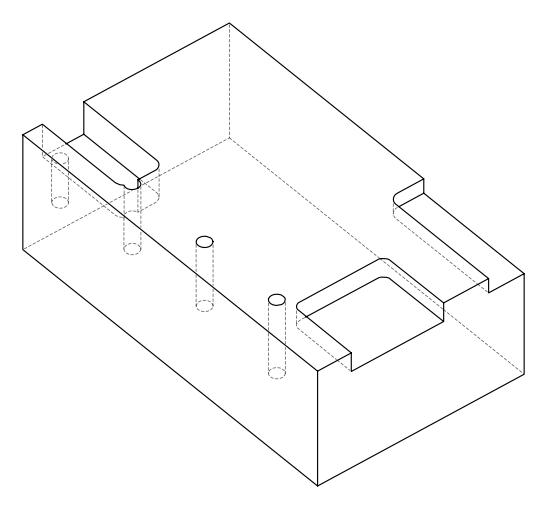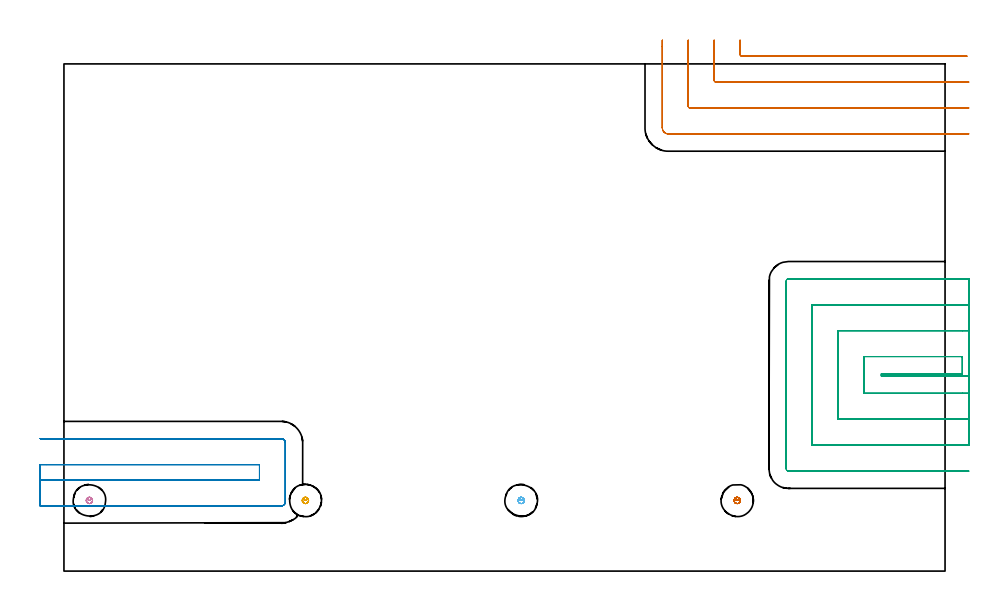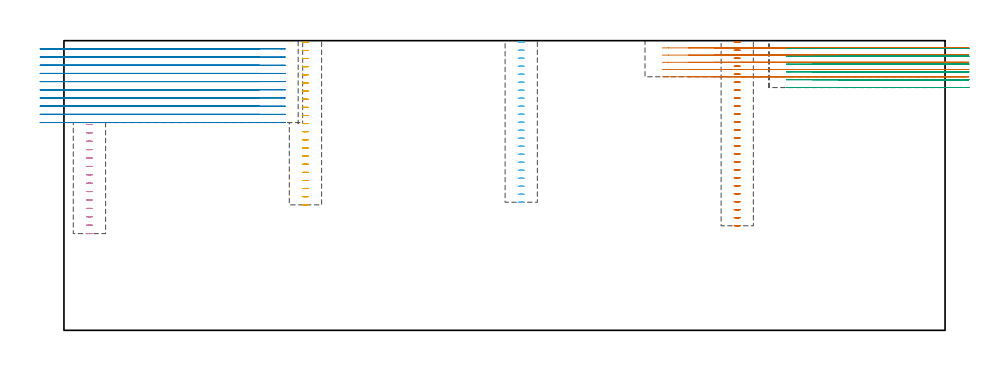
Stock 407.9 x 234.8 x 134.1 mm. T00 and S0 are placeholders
(PLAN: 7 operations, 1 tool changes, 35.4 min)
(1 MILL_CORNER_NOTCH_RECTANGULAR | CORNER_NOTCH_RECTANGULAR | NXT0201_012 | Follow Part, ap 4, ae 75% | 6.5 min | 93302 mm3)
(2 MILL_OPEN_POCKET | POCKET_OPEN | NXT0201_012 | Follow Part, ap 4, ae 75% | 10.36 min | 195681 mm3)
(3 MILL_SLOT | SLOT_PARTIAL_RECTANGULAR | NXT0201_012 | Follow Part, ap 4, ae 75% | 14.06 min | 184975 mm3)
(4 MILL_BLIND_HOLE_FROM_SOLID_MATERIAL | STEP1POCKET | NXT0201_011 | Spiral | 0.79 min | 8964 mm3)
(5 MILL_BLIND_HOLE_FROM_SOLID_MATERIAL_1 | STEP1POCKET_1 | NXT0201_011 | Spiral | 1.17 min | 10827 mm3)
(6 MILL_BLIND_HOLE_FROM_SOLID_MATERIAL_2 | STEP1POCKET_2 | NXT0201_011 | Spiral | 1.16 min | 13020 mm3)
(7 MILL_BLIND_HOLE_FROM_SOLID_MATERIAL_3 | STEP1POCKET_3 | NXT0201_011 | Spiral | 1.33 min | 14948 mm3)
(TOOL NXT0201_012 | ENDMILL 16mm [2P460-1600-NA 1630] | D16 FL38 Z6)
(TOOL NXT0201_011 | ENDMILL 12mm [2P460-1200-NA 1630] | D12 FL38 Z6)
(OP 1 MILL_CORNER_NOTCH_RECTANGULAR)
G17 G21 G94 G90
T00 M6
G54
G17 G0 G90 X313. Y245.8 S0 M3
G43 Z144.1 H1
Z130.76
G94 G1 Y242.8 F250.
Y239.195 F500.
G3 X313.795 Y238.4 R0.8
G1 X415.044
X418.044 F250.
G0 Z144.1
X301. Y245.8
Z130.76
G1 Y242.8
Y227.195 F500.
G3 X301.795 Y226.4 R0.8
G1 X415.9
X418.9 F250.
G0 Z144.1
X289. Y245.8
Z130.76
G1 Y242.8
Y215.196 F500.
G3 X289.796 Y214.4 R0.8
G1 X415.9
X418.9 F250.
G0 Z144.1
X277. Y245.8
Z130.76
G1 Y242.8
Y205.2 F500.
G3 X279.8 Y202.4 R2.8
G1 X415.9
X418.9 F250.
G0 Z144.1
X313. Y245.8
Z127.42
G1 Y242.8
Y239.195 F500.
G3 X313.795 Y238.4 R0.8
G1 X415.044
X418.044 F250.
G0 Z144.1
X301. Y245.8
Z127.42
G1 Y242.8
Y227.195 F500.
G3 X301.795 Y226.4 R0.8
G1 X415.9
X418.9 F250.
G0 Z144.1
X289. Y245.8
Z127.42
G1 Y242.8
Y215.196 F500.
G3 X289.796 Y214.4 R0.8
G1 X415.9
X418.9 F250.
G0 Z144.1
X277. Y245.8
Z127.42
G1 Y242.8
Y205.2 F500.
G3 X279.8 Y202.4 R2.8
G1 X415.9
X418.9 F250.
G0 Z144.1
X313. Y245.8
Z124.08
G1 Y242.8
Y239.195 F500.
G3 X313.795 Y238.4 R0.8
G1 X415.044
X418.044 F250.
G0 Z144.1
X301. Y245.8
Z124.08
G1 Y242.8
Y227.195 F500.
G3 X301.795 Y226.4 R0.8
G1 X415.9
X418.9 F250.
G0 Z144.1
X289. Y245.8
Z124.08
G1 Y242.8
Y215.196 F500.
G3 X289.796 Y214.4 R0.8
G1 X415.9
X418.9 F250.
G0 Z144.1
X277. Y245.8
Z124.08
G1 Y242.8
Y205.2 F500.
G3 X279.8 Y202.4 R2.8
G1 X415.9
X418.9 F250.
G0 Z144.1
X313. Y245.8
Z120.74
G1 Y242.8
Y239.195 F500.
G3 X313.795 Y238.4 R0.8
G1 X415.044
X418.044 F250.
G0 Z144.1
X301. Y245.8
Z120.74
G1 Y242.8
Y227.195 F500.
G3 X301.795 Y226.4 R0.8
G1 X415.9
X418.9 F250.
G0 Z144.1
X289. Y245.8
Z120.74
G1 Y242.8
Y215.196 F500.
G3 X289.796 Y214.4 R0.8
G1 X415.9
X418.9 F250.
G0 Z144.1
X277. Y245.8
Z120.74
G1 Y242.8
Y205.2 F500.
G3 X279.8 Y202.4 R2.8
G1 X415.9
X418.9 F250.
G0 Z144.1
X313. Y245.8
Z117.4
G1 Y242.8
Y239.195 F500.
G3 X313.795 Y238.4 R0.8
G1 X415.044
X418.044 F250.
G0 Z144.1
X301. Y245.8
Z117.4
G1 Y242.8
Y227.195 F500.
G3 X301.795 Y226.4 R0.8
G1 X415.9
X418.9 F250.
G0 Z144.1
X289. Y245.8
Z117.4
G1 Y242.8
Y215.196 F500.
G3 X289.796 Y214.4 R0.8
G1 X415.9
X418.9 F250.
G0 Z144.1
X277. Y245.8
Z117.4
G1 Y242.8
Y205.2 F500.
G3 X279.8 Y202.4 R2.8
G1 X415.9
X418.9 F250.
G0 Z144.1
M5
M2
(OP 2 MILL_OPEN_POCKET)
G17 G21 G94 G90
T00 M6
G54
G17 G0 G90 X-11. Y42.2 S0 M3
G43 Z144.1 H1
Z130.31
G94 G1 X-8. F250.
X90.5 F500.
Y49.3
X-8.
X-11. F250.
Y30.2
X-8.
X100.6 F500.
G3 X102.104 Y30.939 R1.9
G1 X102.5 Y31.452
Y59.4
G3 X100.6 Y61.3 R1.9
G1 X-8.
X-11. F250.
G0 Y42.2 Z126.52
G1 X-8.
X90.5 F500.
Y49.3
X-8.
X-11. F250.
Y30.2
X-8.
X100.6 F500.
G3 X102.104 Y30.939 R1.9
G1 X102.5 Y31.452
Y59.4
G3 X100.6 Y61.3 R1.9
G1 X-8.
X-11. F250.
G0 Y42.2 Z122.73
G1 X-8.
X90.5 F500.
Y49.3
X-8.
X-11. F250.
Y30.2
X-8.
X100.6 F500.
G3 X102.104 Y30.939 R1.9
G1 X102.5 Y31.452
Y59.4
G3 X100.6 Y61.3 R1.9
G1 X-8.
X-11. F250.
G0 Y42.2 Z118.94
G1 X-8.
X90.5 F500.
Y49.3
X-8.
X-11. F250.
Y30.2
X-8.
X100.6 F500.
G3 X102.104 Y30.939 R1.9
G1 X102.5 Y31.452
Y59.4
G3 X100.6 Y61.3 R1.9
G1 X-8.
X-11. F250.
G0 Y42.2 Z115.15
G1 X-8.
X90.5 F500.
Y49.3
X-8.
X-11. F250.
Y30.2
X-8.
X100.6 F500.
G3 X102.104 Y30.939 R1.9
G1 X102.5 Y31.452
Y59.4
G3 X100.6 Y61.3 R1.9
G1 X-8.
X-11. F250.
G0 Y42.2 Z111.36
G1 X-8.
X90.5 F500.
Y49.3
X-8.
X-11. F250.
Y30.2
X-8.
X100.6 F500.
G3 X102.104 Y30.939 R1.9
G1 X102.5 Y31.452
Y59.4
G3 X100.6 Y61.3 R1.9
G1 X-8.
X-11. F250.
G0 Y42.2 Z107.57
G1 X-8.
X90.5 F500.
Y49.3
X-8.
X-11. F250.
Y30.2
X-8.
X100.6 F500.
G3 X102.104 Y30.939 R1.9
G1 X102.5 Y31.452
Y59.4
G3 X100.6 Y61.3 R1.9
G1 X-8.
X-11. F250.
G0 Y42.2 Z103.78
G1 X-8.
X90.5 F500.
Y49.3
X-8.
X-11. F250.
Y30.2
X-8.
X100.6 F500.
G3 X102.104 Y30.939 R1.9
G1 X102.5 Y31.452
Y59.4
G3 X100.6 Y61.3 R1.9
G1 X-8.
X-11. F250.
G0 Y42.2 Z99.99
G1 X-8.
X90.5 F500.
Y49.3
X-8.
X-11. F250.
Y30.2
X-8.
X100.6 F500.
G3 X102.104 Y30.939 R1.9
G1 X102.5 Y31.452
Y59.4
G3 X100.6 Y61.3 R1.9
G1 X-8.
X-11. F250.
G0 Y42.2 Z96.2
G1 X-8.
X90.5 F500.
Y49.3
X-8.
X-11. F250.
Y30.2
X-8.
X100.6 F500.
G3 X102.104 Y30.939 R1.9
G1 X102.5 Y31.452
Y59.4
G3 X100.6 Y61.3 R1.9
G1 X-8.
X-11. F250.
G0 Z144.1
M5
M2
(OP 3 MILL_SLOT)
G17 G21 G94 G90
T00 M6
G54
G17 G0 G90 X418.9 Y90.3 S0 M3
G43 Z144.1 H1
Z130.483
G94 G1 X415.9 F250.
X378.4 F500.
Y91.3
X415.9
Y99.3
X370.4
Y82.3
X415.9
X418.9 F250.
Y111.3
X415.9
X358.4 F500.
Y70.3
X415.9
X418.9 F250.
Y123.3
X415.9
X346.4 F500.
Y58.3
X415.9
X418.9 F250.
Y135.3
X415.9
X335.4 F500.
G3 X334.4 Y134.3 R1.
G1 Y47.3
G3 X335.4 Y46.3 R1.
G1 X415.9
X418.9 F250.
G0 Y90.3 Z126.867
G1 X415.9
X378.4 F500.
Y91.3
X415.9
Y99.3
X370.4
Y82.3
X415.9
X418.9 F250.
Y111.3
X415.9
X358.4 F500.
Y70.3
X415.9
X418.9 F250.
Y123.3
X415.9
X346.4 F500.
Y58.3
X415.9
X418.9 F250.
Y135.3
X415.9
X335.4 F500.
G3 X334.4 Y134.3 R1.
G1 Y47.3
G3 X335.4 Y46.3 R1.
G1 X415.9
X418.9 F250.
G0 Y90.3 Z123.25
G1 X415.9
X378.4 F500.
Y91.3
X415.9
Y99.3
X370.4
Y82.3
X415.9
X418.9 F250.
Y111.3
X415.9
X358.4 F500.
Y70.3
X415.9
X418.9 F250.
Y123.3
X415.9
X346.4 F500.
Y58.3
X415.9
X418.9 F250.
Y135.3
X415.9
X335.4 F500.
G3 X334.4 Y134.3 R1.
G1 Y47.3
G3 X335.4 Y46.3 R1.
G1 X415.9
X418.9 F250.
G0 Y90.3 Z119.633
G1 X415.9
X378.4 F500.
Y91.3
X415.9
Y99.3
X370.4
Y82.3
X415.9
X418.9 F250.
Y111.3
X415.9
X358.4 F500.
Y70.3
X415.9
X418.9 F250.
Y123.3
X415.9
X346.4 F500.
Y58.3
X415.9
X418.9 F250.
Y135.3
X415.9
X335.4 F500.
G3 X334.4 Y134.3 R1.
G1 Y47.3
G3 X335.4 Y46.3 R1.
G1 X415.9
X418.9 F250.
G0 Y90.3 Z116.017
G1 X415.9
X378.4 F500.
Y91.3
X415.9
Y99.3
X370.4
Y82.3
X415.9
X418.9 F250.
Y111.3
X415.9
X358.4 F500.
Y70.3
X415.9
X418.9 F250.
Y123.3
X415.9
X346.4 F500.
Y58.3
X415.9
X418.9 F250.
Y135.3
X415.9
X335.4 F500.
G3 X334.4 Y134.3 R1.
G1 Y47.3
G3 X335.4 Y46.3 R1.
G1 X415.9
X418.9 F250.
G0 Y90.3 Z112.4
G1 X415.9
X378.4 F500.
Y91.3
X415.9
Y99.3
X370.4
Y82.3
X415.9
X418.9 F250.
Y111.3
X415.9
X358.4 F500.
Y70.3
X415.9
X418.9 F250.
Y123.3
X415.9
X346.4 F500.
Y58.3
X415.9
X418.9 F250.
Y135.3
X415.9
X335.4 F500.
G3 X334.4 Y134.3 R1.
G1 Y47.3
G3 X335.4 Y46.3 R1.
G1 X415.9
X418.9 F250.
G0 Z144.1
M5
M2
(OP 4 MILL_BLIND_HOLE_FROM_SOLID_MATERIAL)
G17 G21 G94 G90
T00 M6
G54
G17 G0 G90 X11.8 Y32.7 S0 M3
G43 Z144.1 H1
Z95.314
G94 G3 X12.525 Y33.425 R0.725 F250.
X11.8 Y34.15 R0.725
X10.35 Y32.7 R1.45
X11.8 Y34.15 R-1.45
X11.075 Y33.425 R0.725
X11.8 Y32.7 R0.725
G0 Z91.429
G3 X12.525 Y33.425 R0.725
X11.8 Y34.15 R0.725
X10.35 Y32.7 R1.45
X11.8 Y34.15 R-1.45
X11.075 Y33.425 R0.725
X11.8 Y32.7 R0.725
G0 Z87.543
G3 X12.525 Y33.425 R0.725
X11.8 Y34.15 R0.725
X10.35 Y32.7 R1.45
X11.8 Y34.15 R-1.45
X11.075 Y33.425 R0.725
X11.8 Y32.7 R0.725
G0 Z83.657
G3 X12.525 Y33.425 R0.725
X11.8 Y34.15 R0.725
X10.35 Y32.7 R1.45
X11.8 Y34.15 R-1.45
X11.075 Y33.425 R0.725
X11.8 Y32.7 R0.725
G0 Z79.771
G3 X12.525 Y33.425 R0.725
X11.8 Y34.15 R0.725
X10.35 Y32.7 R1.45
X11.8 Y34.15 R-1.45
X11.075 Y33.425 R0.725
X11.8 Y32.7 R0.725
G0 Z75.886
G3 X12.525 Y33.425 R0.725
X11.8 Y34.15 R0.725
X10.35 Y32.7 R1.45
X11.8 Y34.15 R-1.45
X11.075 Y33.425 R0.725
X11.8 Y32.7 R0.725
G0 Z72.
G3 X12.525 Y33.425 R0.725
X11.8 Y34.15 R0.725
X10.35 Y32.7 R1.45
X11.8 Y34.15 R-1.45
X11.075 Y33.425 R0.725
X11.8 Y32.7 R0.725
G0 Z68.114
G3 X12.525 Y33.425 R0.725
X11.8 Y34.15 R0.725
X10.35 Y32.7 R1.45
X11.8 Y34.15 R-1.45
X11.075 Y33.425 R0.725
X11.8 Y32.7 R0.725
G0 Z64.229
G3 X12.525 Y33.425 R0.725
X11.8 Y34.15 R0.725
X10.35 Y32.7 R1.45
X11.8 Y34.15 R-1.45
X11.075 Y33.425 R0.725
X11.8 Y32.7 R0.725
G0 Z60.343
G3 X12.525 Y33.425 R0.725
X11.8 Y34.15 R0.725
X10.35 Y32.7 R1.45
X11.8 Y34.15 R-1.45
X11.075 Y33.425 R0.725
X11.8 Y32.7 R0.725
G0 Z56.457
G3 X12.525 Y33.425 R0.725
X11.8 Y34.15 R0.725
X10.35 Y32.7 R1.45
X11.8 Y34.15 R-1.45
X11.075 Y33.425 R0.725
X11.8 Y32.7 R0.725
G0 Z52.571
G3 X12.525 Y33.425 R0.725
X11.8 Y34.15 R0.725
X10.35 Y32.7 R1.45
X11.8 Y34.15 R-1.45
X11.075 Y33.425 R0.725
X11.8 Y32.7 R0.725
G0 Z48.686
G3 X12.525 Y33.425 R0.725
X11.8 Y34.15 R0.725
X10.35 Y32.7 R1.45
X11.8 Y34.15 R-1.45
X11.075 Y33.425 R0.725
X11.8 Y32.7 R0.725
G0 Z44.8
G3 X12.525 Y33.425 R0.725
X11.8 Y34.15 R0.725
X10.35 Y32.7 R1.45
X11.8 Y34.15 R-1.45
X11.075 Y33.425 R0.725
X11.8 Y32.7 R0.725
G0 Z144.1
M5
M2
(OP 5 MILL_BLIND_HOLE_FROM_SOLID_MATERIAL_1)
G17 G21 G94 G90
T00 M6
G54
G17 G0 G90 X111.8 Y32.7 S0 M3
G43 Z144.1 H1
Z133.338
G94 G3 X112.525 Y33.425 R0.725 F250.
X111.8 Y34.15 R0.725
X110.35 Y32.7 R1.45
X111.8 Y34.15 R-1.45
X111.075 Y33.425 R0.725
X111.8 Y32.7 R0.725
G0 Z129.576
G3 X112.525 Y33.425 R0.725
X111.8 Y34.15 R0.725
X110.35 Y32.7 R1.45
X111.8 Y34.15 R-1.45
X111.075 Y33.425 R0.725
X111.8 Y32.7 R0.725
G0 Z125.814
G3 X112.525 Y33.425 R0.725
X111.8 Y34.15 R0.725
X110.35 Y32.7 R1.45
X111.8 Y34.15 R-1.45
X111.075 Y33.425 R0.725
X111.8 Y32.7 R0.725
G0 Z122.052
G3 X112.525 Y33.425 R0.725
X111.8 Y34.15 R0.725
X110.35 Y32.7 R1.45
X111.8 Y34.15 R-1.45
X111.075 Y33.425 R0.725
X111.8 Y32.7 R0.725
G0 Z118.29
G3 X112.525 Y33.425 R0.725
X111.8 Y34.15 R0.725
X110.35 Y32.7 R1.45
X111.8 Y34.15 R-1.45
X111.075 Y33.425 R0.725
X111.8 Y32.7 R0.725
G0 Z114.529
G3 X112.525 Y33.425 R0.725
X111.8 Y34.15 R0.725
X110.35 Y32.7 R1.45
X111.8 Y34.15 R-1.45
X111.075 Y33.425 R0.725
X111.8 Y32.7 R0.725
G0 Z110.767
G3 X112.525 Y33.425 R0.725
X111.8 Y34.15 R0.725
X110.35 Y32.7 R1.45
X111.8 Y34.15 R-1.45
X111.075 Y33.425 R0.725
X111.8 Y32.7 R0.725
G0 Z107.005
G3 X112.525 Y33.425 R0.725
X111.8 Y34.15 R0.725
X110.35 Y32.7 R1.45
X111.8 Y34.15 R-1.45
X111.075 Y33.425 R0.725
X111.8 Y32.7 R0.725
G0 Z103.243
G3 X112.525 Y33.425 R0.725
X111.8 Y34.15 R0.725
X110.35 Y32.7 R1.45
X111.8 Y34.15 R-1.45
X111.075 Y33.425 R0.725
X111.8 Y32.7 R0.725
G0 Z99.481
G3 X112.525 Y33.425 R0.725
X111.8 Y34.15 R0.725
X110.35 Y32.7 R1.45
X111.8 Y34.15 R-1.45
X111.075 Y33.425 R0.725
X111.8 Y32.7 R0.725
G0 Z95.719
G3 X112.525 Y33.425 R0.725
X111.8 Y34.15 R0.725
X110.35 Y32.7 R1.45
X111.8 Y34.15 R-1.45
X111.075 Y33.425 R0.725
X111.8 Y32.7 R0.725
G0 Z91.957
G3 X112.525 Y33.425 R0.725
X111.8 Y34.15 R0.725
X110.35 Y32.7 R1.45
X111.8 Y34.15 R-1.45
X111.075 Y33.425 R0.725
X111.8 Y32.7 R0.725
G0 Z88.195
G3 X112.525 Y33.425 R0.725
X111.8 Y34.15 R0.725
X110.35 Y32.7 R1.45
X111.8 Y34.15 R-1.45
X111.075 Y33.425 R0.725
X111.8 Y32.7 R0.725
G0 Z84.433
G3 X112.525 Y33.425 R0.725
X111.8 Y34.15 R0.725
X110.35 Y32.7 R1.45
X111.8 Y34.15 R-1.45
X111.075 Y33.425 R0.725
X111.8 Y32.7 R0.725
G0 Z80.671
G3 X112.525 Y33.425 R0.725
X111.8 Y34.15 R0.725
X110.35 Y32.7 R1.45
X111.8 Y34.15 R-1.45
X111.075 Y33.425 R0.725
X111.8 Y32.7 R0.725
G0 Z76.91
G3 X112.525 Y33.425 R0.725
X111.8 Y34.15 R0.725
X110.35 Y32.7 R1.45
X111.8 Y34.15 R-1.45
X111.075 Y33.425 R0.725
X111.8 Y32.7 R0.725
G0 Z73.148
G3 X112.525 Y33.425 R0.725
X111.8 Y34.15 R0.725
X110.35 Y32.7 R1.45
X111.8 Y34.15 R-1.45
X111.075 Y33.425 R0.725
X111.8 Y32.7 R0.725
G0 Z69.386
G3 X112.525 Y33.425 R0.725
X111.8 Y34.15 R0.725
X110.35 Y32.7 R1.45
X111.8 Y34.15 R-1.45
X111.075 Y33.425 R0.725
X111.8 Y32.7 R0.725
G0 Z65.624
G3 X112.525 Y33.425 R0.725
X111.8 Y34.15 R0.725
X110.35 Y32.7 R1.45
X111.8 Y34.15 R-1.45
X111.075 Y33.425 R0.725
X111.8 Y32.7 R0.725
G0 Z61.862
G3 X112.525 Y33.425 R0.725
X111.8 Y34.15 R0.725
X110.35 Y32.7 R1.45
X111.8 Y34.15 R-1.45
X111.075 Y33.425 R0.725
X111.8 Y32.7 R0.725
G0 Z58.1
G3 X112.525 Y33.425 R0.725
X111.8 Y34.15 R0.725
X110.35 Y32.7 R1.45
X111.8 Y34.15 R-1.45
X111.075 Y33.425 R0.725
X111.8 Y32.7 R0.725
G0 Z144.1
M5
M2
(OP 6 MILL_BLIND_HOLE_FROM_SOLID_MATERIAL_2)
G17 G21 G94 G90
T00 M6
G54
G17 G0 G90 X211.7 Y32.7 S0 M3
G43 Z144.1 H1
Z133.395
G94 G3 X212.425 Y33.425 R0.725 F250.
X211.7 Y34.15 R0.725
X210.25 Y32.7 R1.45
X211.7 Y34.15 R-1.45
X210.975 Y33.425 R0.725
X211.7 Y32.7 R0.725
G0 Z129.69
G3 X212.425 Y33.425 R0.725
X211.7 Y34.15 R0.725
X210.25 Y32.7 R1.45
X211.7 Y34.15 R-1.45
X210.975 Y33.425 R0.725
X211.7 Y32.7 R0.725
G0 Z125.986
G3 X212.425 Y33.425 R0.725
X211.7 Y34.15 R0.725
X210.25 Y32.7 R1.45
X211.7 Y34.15 R-1.45
X210.975 Y33.425 R0.725
X211.7 Y32.7 R0.725
G0 Z122.281
G3 X212.425 Y33.425 R0.725
X211.7 Y34.15 R0.725
X210.25 Y32.7 R1.45
X211.7 Y34.15 R-1.45
X210.975 Y33.425 R0.725
X211.7 Y32.7 R0.725
G0 Z118.576
G3 X212.425 Y33.425 R0.725
X211.7 Y34.15 R0.725
X210.25 Y32.7 R1.45
X211.7 Y34.15 R-1.45
X210.975 Y33.425 R0.725
X211.7 Y32.7 R0.725
G0 Z114.871
G3 X212.425 Y33.425 R0.725
X211.7 Y34.15 R0.725
X210.25 Y32.7 R1.45
X211.7 Y34.15 R-1.45
X210.975 Y33.425 R0.725
X211.7 Y32.7 R0.725
G0 Z111.167
G3 X212.425 Y33.425 R0.725
X211.7 Y34.15 R0.725
X210.25 Y32.7 R1.45
X211.7 Y34.15 R-1.45
X210.975 Y33.425 R0.725
X211.7 Y32.7 R0.725
G0 Z107.462
G3 X212.425 Y33.425 R0.725
X211.7 Y34.15 R0.725
X210.25 Y32.7 R1.45
X211.7 Y34.15 R-1.45
X210.975 Y33.425 R0.725
X211.7 Y32.7 R0.725
G0 Z103.757
G3 X212.425 Y33.425 R0.725
X211.7 Y34.15 R0.725
X210.25 Y32.7 R1.45
X211.7 Y34.15 R-1.45
X210.975 Y33.425 R0.725
X211.7 Y32.7 R0.725
G0 Z100.052
G3 X212.425 Y33.425 R0.725
X211.7 Y34.15 R0.725
X210.25 Y32.7 R1.45
X211.7 Y34.15 R-1.45
X210.975 Y33.425 R0.725
X211.7 Y32.7 R0.725
G0 Z96.348
G3 X212.425 Y33.425 R0.725
X211.7 Y34.15 R0.725
X210.25 Y32.7 R1.45
X211.7 Y34.15 R-1.45
X210.975 Y33.425 R0.725
X211.7 Y32.7 R0.725
G0 Z92.643
G3 X212.425 Y33.425 R0.725
X211.7 Y34.15 R0.725
X210.25 Y32.7 R1.45
X211.7 Y34.15 R-1.45
X210.975 Y33.425 R0.725
X211.7 Y32.7 R0.725
G0 Z88.938
G3 X212.425 Y33.425 R0.725
X211.7 Y34.15 R0.725
X210.25 Y32.7 R1.45
X211.7 Y34.15 R-1.45
X210.975 Y33.425 R0.725
X211.7 Y32.7 R0.725
G0 Z85.233
G3 X212.425 Y33.425 R0.725
X211.7 Y34.15 R0.725
X210.25 Y32.7 R1.45
X211.7 Y34.15 R-1.45
X210.975 Y33.425 R0.725
X211.7 Y32.7 R0.725
G0 Z81.529
G3 X212.425 Y33.425 R0.725
X211.7 Y34.15 R0.725
X210.25 Y32.7 R1.45
X211.7 Y34.15 R-1.45
X210.975 Y33.425 R0.725
X211.7 Y32.7 R0.725
G0 Z77.824
G3 X212.425 Y33.425 R0.725
X211.7 Y34.15 R0.725
X210.25 Y32.7 R1.45
X211.7 Y34.15 R-1.45
X210.975 Y33.425 R0.725
X211.7 Y32.7 R0.725
G0 Z74.119
G3 X212.425 Y33.425 R0.725
X211.7 Y34.15 R0.725
X210.25 Y32.7 R1.45
X211.7 Y34.15 R-1.45
X210.975 Y33.425 R0.725
X211.7 Y32.7 R0.725
G0 Z70.414
G3 X212.425 Y33.425 R0.725
X211.7 Y34.15 R0.725
X210.25 Y32.7 R1.45
X211.7 Y34.15 R-1.45
X210.975 Y33.425 R0.725
X211.7 Y32.7 R0.725
G0 Z66.71
G3 X212.425 Y33.425 R0.725
X211.7 Y34.15 R0.725
X210.25 Y32.7 R1.45
X211.7 Y34.15 R-1.45
X210.975 Y33.425 R0.725
X211.7 Y32.7 R0.725
G0 Z63.005
G3 X212.425 Y33.425 R0.725
X211.7 Y34.15 R0.725
X210.25 Y32.7 R1.45
X211.7 Y34.15 R-1.45
X210.975 Y33.425 R0.725
X211.7 Y32.7 R0.725
G0 Z59.3
G3 X212.425 Y33.425 R0.725
X211.7 Y34.15 R0.725
X210.25 Y32.7 R1.45
X211.7 Y34.15 R-1.45
X210.975 Y33.425 R0.725
X211.7 Y32.7 R0.725
G0 Z144.1
M5
M2
(OP 7 MILL_BLIND_HOLE_FROM_SOLID_MATERIAL_3)
G17 G21 G94 G90
T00 M6
G54
G17 G0 G90 X311.7 Y32.7 S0 M3
G43 Z144.1 H1
Z133.404
G94 G3 X312.425 Y33.425 R0.725 F250.
X311.7 Y34.15 R0.725
X310.25 Y32.7 R1.45
X311.7 Y34.15 R-1.45
X310.975 Y33.425 R0.725
X311.7 Y32.7 R0.725
G0 Z129.708
G3 X312.425 Y33.425 R0.725
X311.7 Y34.15 R0.725
X310.25 Y32.7 R1.45
X311.7 Y34.15 R-1.45
X310.975 Y33.425 R0.725
X311.7 Y32.7 R0.725
G0 Z126.013
G3 X312.425 Y33.425 R0.725
X311.7 Y34.15 R0.725
X310.25 Y32.7 R1.45
X311.7 Y34.15 R-1.45
X310.975 Y33.425 R0.725
X311.7 Y32.7 R0.725
G0 Z122.317
G3 X312.425 Y33.425 R0.725
X311.7 Y34.15 R0.725
X310.25 Y32.7 R1.45
X311.7 Y34.15 R-1.45
X310.975 Y33.425 R0.725
X311.7 Y32.7 R0.725
G0 Z118.621
G3 X312.425 Y33.425 R0.725
X311.7 Y34.15 R0.725
X310.25 Y32.7 R1.45
X311.7 Y34.15 R-1.45
X310.975 Y33.425 R0.725
X311.7 Y32.7 R0.725
G0 Z114.925
G3 X312.425 Y33.425 R0.725
X311.7 Y34.15 R0.725
X310.25 Y32.7 R1.45
X311.7 Y34.15 R-1.45
X310.975 Y33.425 R0.725
X311.7 Y32.7 R0.725
G0 Z111.229
G3 X312.425 Y33.425 R0.725
X311.7 Y34.15 R0.725
X310.25 Y32.7 R1.45
X311.7 Y34.15 R-1.45
X310.975 Y33.425 R0.725
X311.7 Y32.7 R0.725
G0 Z107.533
G3 X312.425 Y33.425 R0.725
X311.7 Y34.15 R0.725
X310.25 Y32.7 R1.45
X311.7 Y34.15 R-1.45
X310.975 Y33.425 R0.725
X311.7 Y32.7 R0.725
G0 Z103.838
G3 X312.425 Y33.425 R0.725
X311.7 Y34.15 R0.725
X310.25 Y32.7 R1.45
X311.7 Y34.15 R-1.45
X310.975 Y33.425 R0.725
X311.7 Y32.7 R0.725
G0 Z100.142
G3 X312.425 Y33.425 R0.725
X311.7 Y34.15 R0.725
X310.25 Y32.7 R1.45
X311.7 Y34.15 R-1.45
X310.975 Y33.425 R0.725
X311.7 Y32.7 R0.725
G0 Z96.446
G3 X312.425 Y33.425 R0.725
X311.7 Y34.15 R0.725
X310.25 Y32.7 R1.45
X311.7 Y34.15 R-1.45
X310.975 Y33.425 R0.725
X311.7 Y32.7 R0.725
G0 Z92.75
G3 X312.425 Y33.425 R0.725
X311.7 Y34.15 R0.725
X310.25 Y32.7 R1.45
X311.7 Y34.15 R-1.45
X310.975 Y33.425 R0.725
X311.7 Y32.7 R0.725
G0 Z89.054
G3 X312.425 Y33.425 R0.725
X311.7 Y34.15 R0.725
X310.25 Y32.7 R1.45
X311.7 Y34.15 R-1.45
X310.975 Y33.425 R0.725
X311.7 Y32.7 R0.725
G0 Z85.358
G3 X312.425 Y33.425 R0.725
X311.7 Y34.15 R0.725
X310.25 Y32.7 R1.45
X311.7 Y34.15 R-1.45
X310.975 Y33.425 R0.725
X311.7 Y32.7 R0.725
G0 Z81.663
G3 X312.425 Y33.425 R0.725
X311.7 Y34.15 R0.725
X310.25 Y32.7 R1.45
X311.7 Y34.15 R-1.45
X310.975 Y33.425 R0.725
X311.7 Y32.7 R0.725
G0 Z77.967
G3 X312.425 Y33.425 R0.725
X311.7 Y34.15 R0.725
X310.25 Y32.7 R1.45
X311.7 Y34.15 R-1.45
X310.975 Y33.425 R0.725
X311.7 Y32.7 R0.725
G0 Z74.271
G3 X312.425 Y33.425 R0.725
X311.7 Y34.15 R0.725
X310.25 Y32.7 R1.45
X311.7 Y34.15 R-1.45
X310.975 Y33.425 R0.725
X311.7 Y32.7 R0.725
G0 Z70.575
G3 X312.425 Y33.425 R0.725
X311.7 Y34.15 R0.725
X310.25 Y32.7 R1.45
X311.7 Y34.15 R-1.45
X310.975 Y33.425 R0.725
X311.7 Y32.7 R0.725
G0 Z66.879
G3 X312.425 Y33.425 R0.725
X311.7 Y34.15 R0.725
X310.25 Y32.7 R1.45
X311.7 Y34.15 R-1.45
X310.975 Y33.425 R0.725
X311.7 Y32.7 R0.725
G0 Z63.183
G3 X312.425 Y33.425 R0.725
X311.7 Y34.15 R0.725
X310.25 Y32.7 R1.45
X311.7 Y34.15 R-1.45
X310.975 Y33.425 R0.725
X311.7 Y32.7 R0.725
G0 Z59.488
G3 X312.425 Y33.425 R0.725
X311.7 Y34.15 R0.725
X310.25 Y32.7 R1.45
X311.7 Y34.15 R-1.45
X310.975 Y33.425 R0.725
X311.7 Y32.7 R0.725
G0 Z55.792
G3 X312.425 Y33.425 R0.725
X311.7 Y34.15 R0.725
X310.25 Y32.7 R1.45
X311.7 Y34.15 R-1.45
X310.975 Y33.425 R0.725
X311.7 Y32.7 R0.725
G0 Z52.096
G3 X312.425 Y33.425 R0.725
X311.7 Y34.15 R0.725
X310.25 Y32.7 R1.45
X311.7 Y34.15 R-1.45
X310.975 Y33.425 R0.725
X311.7 Y32.7 R0.725
G0 Z48.4
G3 X312.425 Y33.425 R0.725
X311.7 Y34.15 R0.725
X310.25 Y32.7 R1.45
X311.7 Y34.15 R-1.45
X310.975 Y33.425 R0.725
X311.7 Y32.7 R0.725
G0 Z144.1
M5
M2
